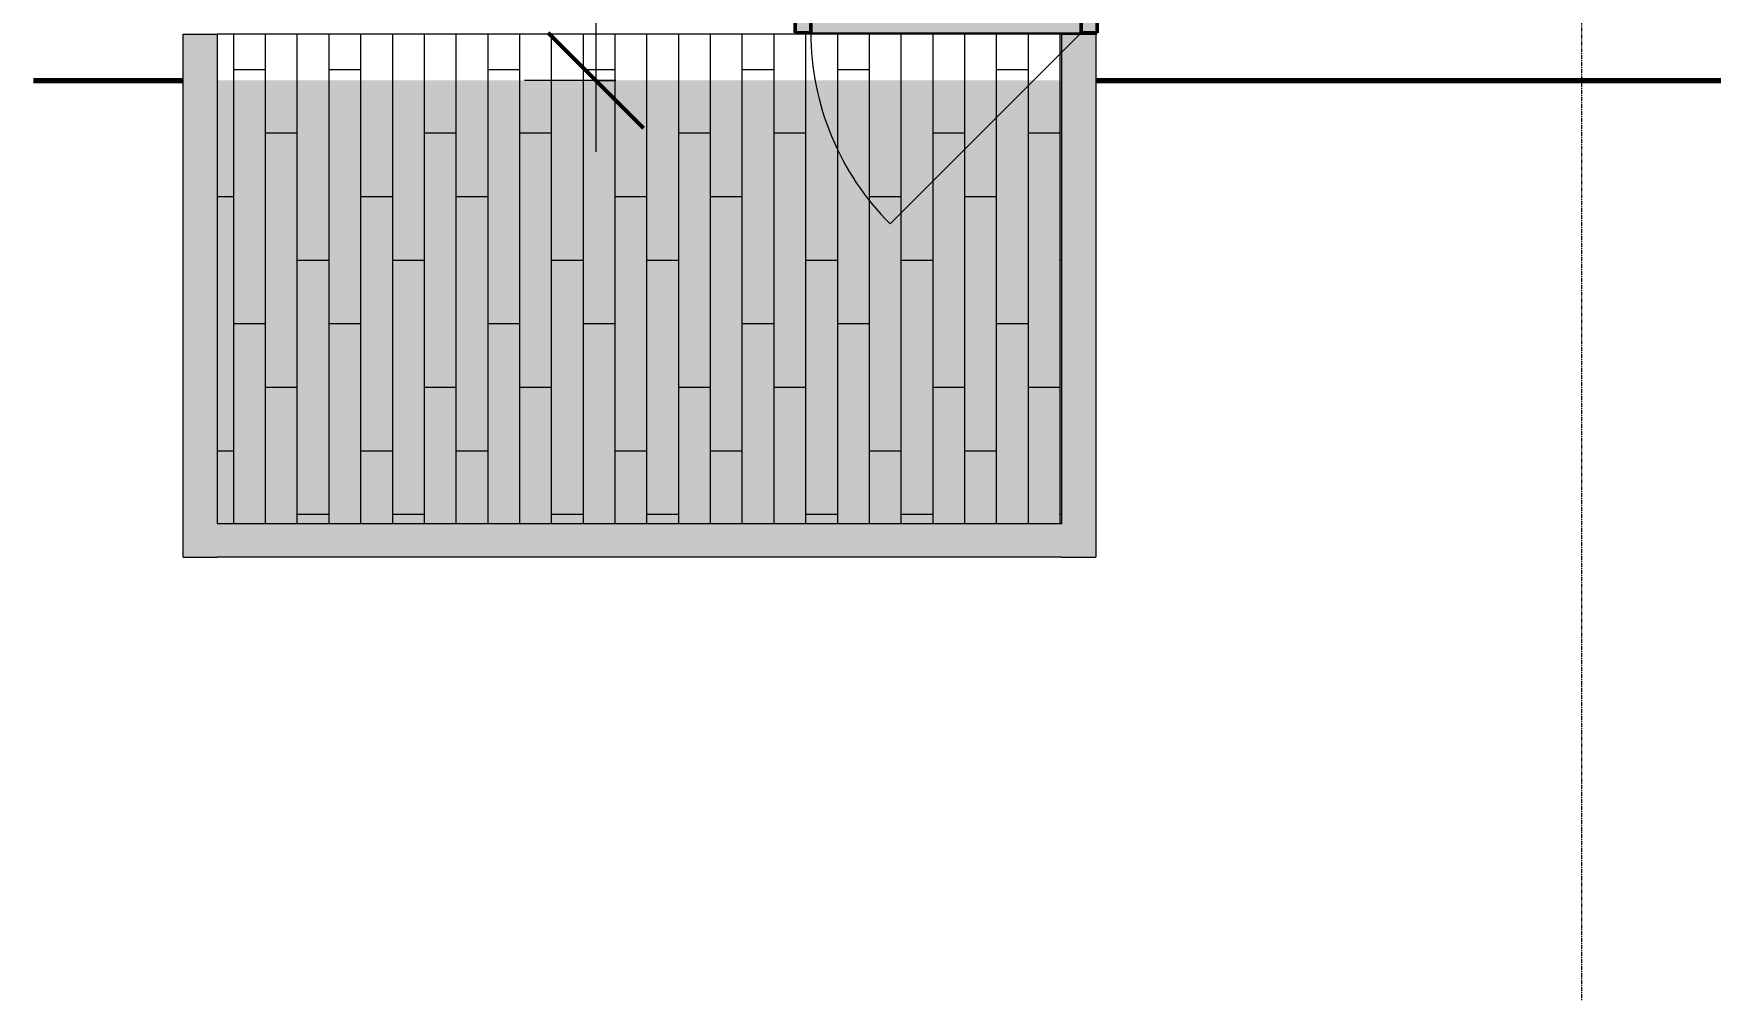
# Model space of a CAD drawing. Header units: inches. Extents: x -4218 to -1814, y 9706 to 12426.
# Drawn here: x -2695.2 to -2484.1, y 11126.9 to 11247.3 of the extents above; entities that cross this region are included whole.
import ezdxf

# ---------------------------------------------------------------- set-up
doc = ezdxf.new("R2010")
doc.units = ezdxf.units.IN
doc.header["$MEASUREMENT"] = 0
doc.linetypes.add('Grid Line 1_2_', pattern=[0.875, 0.5, -0.125, 0.125, -0.125])
for name, color, linetype, lineweight in [('0-1', 7, 'Continuous', 5), ('0-2', 10, 'Continuous', 13), ('A-ANNO-DIMS', 211, 'Continuous', 9), ('A-ANNO-DIMS-96', 211, 'Continuous', 9), ('A-AREA-1', 130, 'Continuous', 70), ('A-FLOR-1', 10, 'Continuous', 13), ('A-FLOR-PATT-1', 252, 'Continuous', 9), ('A-GLAZ-1', 255, 'Continuous', 13), ('A-GLAZ-2', 10, 'Continuous', 13), ('A-GLAZ-3', 250, 'Continuous', 50), ('A-GLAZ-5', 135, 'Continuous', 13), ('A-WALL-3', 10, 'Continuous', 13), ('A-WALL-5', 254, 'Continuous', 5), ('S-GRID-1', 1, 'Grid Line 1_2_', 9)]:
    doc.layers.add(name, color=color, linetype=linetype, lineweight=lineweight)
doc.layers.add('A-AREA-PATT-1', color=7, linetype='Continuous', lineweight=9, transparency=1)
doc.styles.add('Century Gothic', font='ufonts.com_century-gothic.ttf', dxfattribs={"height": 9})
doc.dimstyles.new('OD__1_8__Tol__', dxfattribs={"dimscale": 12, "dimtxt": 9.397514, "dimasz": 1, "dimexe": 0.75, "dimexo": 0.5, "dimgap": 0.125, "dimtad": 1, "dimdec": 3, "dimrnd": 0.125, "dimzin": 3, "dimdsep": 46, "dimlunit": 4, "dimtxsty": 'Century Gothic', "dimblk1": 'OBLIQUE', "dimblk2": 'OBLIQUE', "dimsah": 1, "dimcen": 0.09, "dimdle": 0.75, "dimazin": 0, "dimtfac": 1, "dimtdec": 4, "dimtix": 1, "dimtmove": 0, "dimatfit": 3, "dimfxl": 1, "dimtvp": 1, "dimtfill": 1, "dimfrac": 2, "dimtolj": 1, "dimtzin": 0, "dimarcsym": 2})

# ---------------------------------------------------------------- blocks, each defined once
blk = doc.blocks.new('_THE_ WINDOW _ DOOR - Window - 2nd Floor-2480470-FLOOR PLAN - 2ND FLOOR')
at = {"layer": 'A-GLAZ-1'}
h = blk.add_hatch(color=256, dxfattribs=at)
h.paths.add_polyline_path([(-18.41, 1.56), (-19.01, 1.56), (-19.01, -4.44), (-17.01, -4.44), (-17.01, 1.56)], flags=0)
h.paths.add_polyline_path([(17.01, 1.56), (17.01, -4.44), (19.01, -4.44), (19.01, 1.56)], flags=0)
h = blk.add_hatch(color=256, dxfattribs=at)
h.paths.add_polyline_path([(17.01, 1.56), (-17.01, 1.56), (-17.01, -1.44), (17.01, -1.44), (17.01, 0)], flags=0)
h.paths.add_polyline_path([(6.92, -2.44), (-17.01, -2.44), (-17.01, -4.44), (17.01, -4.44), (17.01, -2.44), (15.36, -2.44)], flags=0)
at = {"layer": 'A-GLAZ-2'}
blk.add_hatch(color=256, dxfattribs=at).paths.add_polyline_path([(-9.96, -1.44), (-17.01, -1.44), (-17.01, -2.44), (17.01, -2.44), (17.01, -1.44), (-1.52, -1.44)], flags=0)
at = {"layer": 'A-GLAZ-5'}
for points in [[(19.01, 3.49), (-19.01, 3.45), (-19.01, 3.36), (19.01, 3.39), (19.01, 3.48)], [(2.7, 3.36), (-19.01, 3.33), (-19.01, 3.24), (19.01, 3.27), (19.01, 3.36), (6.92, 3.36)]]:
    blk.add_hatch(color=256, dxfattribs=at).paths.add_polyline_path(points, flags=0)
at = {"layer": 'A-GLAZ-2'}
for p, q in [((19.01, 3.49), (-19.01, 3.49)), ((-19.01, 3.36), (-19.01, 3.49)), ((-19.01, 3.24), (-19.01, 3.36)), ((-19.01, 3.24), (19.01, 3.24)), ((19.01, 3.49), (19.01, 3.36)), ((19.01, 3.36), (19.01, 3.24)), ((17.01, 1.56), (-17.01, 1.56)), ((-17.01, -4.44), (17.01, -4.44)), ((-7.05, -28.5), (17.01, -4.44))]:
    blk.add_line(p, q, dxfattribs=at)
blk.add_arc((17.01, -4.44), 34.03, 180, 225, dxfattribs=at)
at = {"layer": 'A-GLAZ-3'}
for p, q in [((-19.01, -4.44), (-19.01, 1.56)), ((-19.01, 1.56), (-17.01, 1.56)), ((-17.01, 1.56), (-17.01, -4.44)), ((17.01, -4.44), (17.01, 1.56)), ((17.01, 1.56), (19.01, 1.56)), ((19.01, 1.56), (19.01, -4.44)), ((-17.01, -1.44), (17.01, -1.44)), ((-17.01, -2.44), (-17.01, -1.44)), ((17.01, -1.44), (17.01, -2.44)), ((17.01, -2.44), (-17.01, -2.44)), ((-17.01, -4.44), (-19.01, -4.44)), ((19.01, -4.44), (17.01, -4.44))]:
    blk.add_line(p, q, dxfattribs=at)
blk = doc.blocks.new('CTR - 1st Phase - Shell_rvt-1-FLOOR PLAN - 2ND FLOOR')
at = {"layer": 'A-AREA-PATT-1'}
blk.add_hatch(color=256, dxfattribs=at).paths.add_polyline_path([(-2575.16, 11185.64), (-2565.75, 11185.64), (-2565.75, 11241.39), (-2672.07, 11241.39), (-2672.07, 11185.64), (-2584.76, 11185.64)], flags=0)
at = {"layer": 'A-FLOR-PATT-1'}
h = blk.add_hatch(dxfattribs=at)
h.set_pattern_fill('FP_33', color=256, style=0, pattern_type=2)
h.set_pattern_definition([(90, (18470.028, 9754.739), (-4, 2e-16), []), (180, (18470.028, 9754.739), (-8, -8), [4, -28]), (180, (18466.028, 9770.739), (-8, -8), [4, -28])])
h.paths.add_polyline_path([(-2575.16, 11185.64), (-2565.75, 11185.64), (-2565.75, 11247.2), (-2672.07, 11247.2), (-2672.07, 11185.64), (-2584.76, 11185.64)], flags=0)
at = {"layer": 'A-WALL-5'}
for points in [[(-2672.07, 11181.39), (-2672.07, 11247.2), (-2676.32, 11247.2), (-2676.32, 11181.39), (-2675.57, 11181.39)], [(-2562.25, 11181.39), (-2561.5, 11181.39), (-2561.5, 11247.2), (-2565.75, 11247.2), (-2565.75, 11181.39)], [(-2565.75, 11181.39), (-2565.75, 11185.64), (-2672.07, 11185.64), (-2672.07, 11181.39), (-2586.21, 11181.39)]]:
    blk.add_hatch(color=256, dxfattribs=at).paths.add_polyline_path(points, flags=0)
at = {"layer": 'A-AREA-1'}
for p, q in [((-2695.16, 11241.39), (-2676.32, 11241.39)), ((-2561.5, 11241.39), (-2464.76, 11241.39))]:
    blk.add_line(p, q, dxfattribs=at)
at = {"layer": 'A-FLOR-1'}
blk.add_line((-2565.75, 11247.2), (-2672.07, 11247.2), dxfattribs=at)
at = {"layer": 'A-WALL-3'}
for p, q in [((-2676.32, 11181.39), (-2676.32, 11247.2)), ((-2676.32, 11247.2), (-2672.07, 11247.2)), ((-2672.07, 11247.2), (-2672.07, 11185.64)), ((-2565.75, 11185.64), (-2565.75, 11247.2)), ((-2565.75, 11247.2), (-2561.5, 11247.2)), ((-2561.5, 11247.2), (-2561.5, 11181.39)), ((-2672.07, 11185.64), (-2565.75, 11185.64)), ((-2676.32, 11181.39), (-2672.07, 11181.39)), ((-2565.75, 11181.39), (-2672.07, 11181.39)), ((-2565.75, 11181.39), (-2561.5, 11181.39))]:
    blk.add_line(p, q, dxfattribs=at)
at = {"layer": 'S-GRID-1'}
blk.add_line((-2500.32, 9836.18), (-2500.32, 12376.79), dxfattribs=at)
at = {"layer": '0-2'}
blk.add_blockref('_THE_ WINDOW _ DOOR - Window - 2nd Floor-2480470-FLOOR PLAN - 2ND FLOOR', (-2580.32, 11251.83), dxfattribs=at)
blk = doc.blocks.new('DIMBLOCK11-FLOOR PLAN - 2ND FLOOR')
at = {"layer": 'A-ANNO-DIMS-96', "lineweight": 50}
for p, q in [((-2624.39, 11682.99), (-2630.39, 11688.99)), ((-2624.39, 11682.99), (-2618.39, 11676.99)), ((-2624.39, 11241.39), (-2630.39, 11247.39)), ((-2624.39, 11241.39), (-2618.39, 11235.39))]:
    blk.add_line(p, q, dxfattribs=at)
at = {"layer": 'A-ANNO-DIMS-96'}
for p, q in [((-2621.9, 11682.99), (-2633.39, 11682.99)), ((-2624.39, 11682.99), (-2624.39, 11232.39)), ((-2624.39, 11682.99), (-2621.9, 11682.99)), ((-2621.9, 11241.39), (-2633.39, 11241.39)), ((-2624.39, 11241.39), (-2621.9, 11241.39))]:
    blk.add_line(p, q, dxfattribs=at)
at = {"layer": 'A-ANNO-DIMS-96', "color": 0, "insert": (-2637.42, 11431.46), "char_height": 9, "width": 73.7481, "attachment_point": 1, "rotation": 90, "line_spacing_factor": 0.984502, "style": 'Century Gothic', "bg_fill": 3, "box_fill_scale": 1.25, "bg_fill_color": 256, "bg_fill_true_color": 13158600, "bg_fill_transparency": 0}
blk.add_mtext('36\' - 9 5/8"', dxfattribs=at)
blk = doc.blocks.new('_Oblique')
at = {"color": 0, "linetype": 'ByBlock', "lineweight": -2}
blk.add_line((-0.5, -0.5), (0.5, 0.5), dxfattribs=at)

msp = doc.modelspace()

# ---------------------------------------------------------------- block references
at = {"layer": '0-1'}
msp.add_blockref('CTR - 1st Phase - Shell_rvt-1-FLOOR PLAN - 2ND FLOOR', (0, 0), dxfattribs=at)

# ---------------------------------------------------------------- next in the draw order: dimensions: what is measured, and where the dimension line sits
at = {"layer": 'A-ANNO-DIMS'}
dim = msp.add_linear_dim(base=(-2624.38578, 11241.3894), p1=(-2615.9005, 11682.9894), p2=(-2615.9005, 11241.3894), angle=90, dimstyle='OD__1_8__Tol__', override={"dimpost": '<>', "dimfxl": 441.6}, dxfattribs=at)
dim.commit()
dim.dimension.update_dxf_attribs({"geometry": 'DIMBLOCK11-FLOOR PLAN - 2ND FLOOR', "text_midpoint": (-2631.1108, 11462.1894)})

doc.saveas('drawing.dxf')
